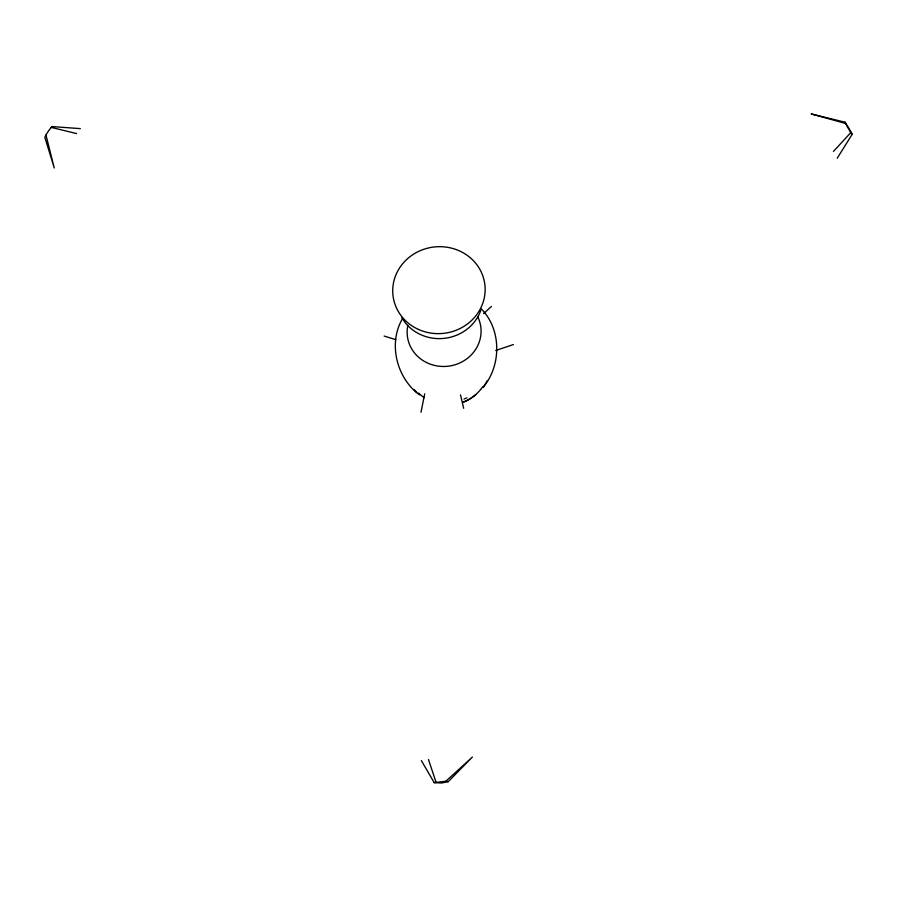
<?xml version="1.0" encoding="UTF-8"?>
<svg xmlns="http://www.w3.org/2000/svg" width="897" height="897" viewBox="0 0 897 897"><rect width="100%" height="100%" fill="white"/><g stroke="black" fill="none" stroke-linecap="round" stroke-linejoin="round"><path stroke-width="1.35" d="M421.007 412.239L424.718 393.828M402.551 318.547C387.829 343.45 396.665 378.231 419.549 394.893M45.96 134.999L44.85 137.398L54.269 167.997L45.96 134.999L48.516 130.839L52.004 126.567L80.338 128.63M487.452 380.496L483.225 387.437M837.181 158.276L852.15 134.348L848.663 127.755L845.008 122.194L811.146 113.919L846.118 123.607M483.27 387.1C501.49 365.438 501.625 329.491 481.319 308.927M833.436 151.425L851.163 132.207M434.226 782.644L441.716 782.98L448.231 781.679L472.383 757.046L445.843 781.231L434.226 782.644L421.355 760.622M483.539 313.625L491.478 306.415M495.682 350.514L513.409 344.538M445.843 781.231L448.231 781.679M51.017 127.34L76.593 133.575M384.14 336.05L395.734 339.66M413.943 389.477L416.679 392.482M851.04 132.935L852.15 134.348M849.123 129.83L850.401 131.904M846.611 125.457L848.495 128.798M845.008 122.194L845.994 124.347M428.474 759.512L435.931 781.915M460.497 394.904L463.659 408.303M482.564 386.865A40.085 37.64 -7.1 0 1 481.106 388.939M475.926 394.568A40.085 37.64 -7.1 0 1 462.661 402.518M424.169 397.685A40.085 37.64 -7.1 0 1 422.151 396.149M466.9 397.797A43.168 40.544 -7.1 0 1 464.007 399.053M480.814 389.32A40.858 38.369 -7.1 0 1 473.268 396.519M472.192 397.281A40.858 38.369 -7.1 0 1 462.796 402.136M421.512 395.655A40.858 38.369 -7.1 0 1 418.63 393.065M477.798 316.865A37.001 34.748 -7.1 0 1 448.321 366.189A37.001 34.748 -7.1 0 1 407.855 325.42M480.758 310.519A43.168 40.544 -7.1 0 1 443.421 338.438A43.168 40.544 -7.1 0 1 401.878 317.706M418.484 329.446A46.252 43.437 -7.1 0 0 485.053 286.67A46.252 43.437 -7.1 0 0 413.282 254.367A46.252 43.437 -7.1 0 0 418.484 329.446"/></g></svg>
